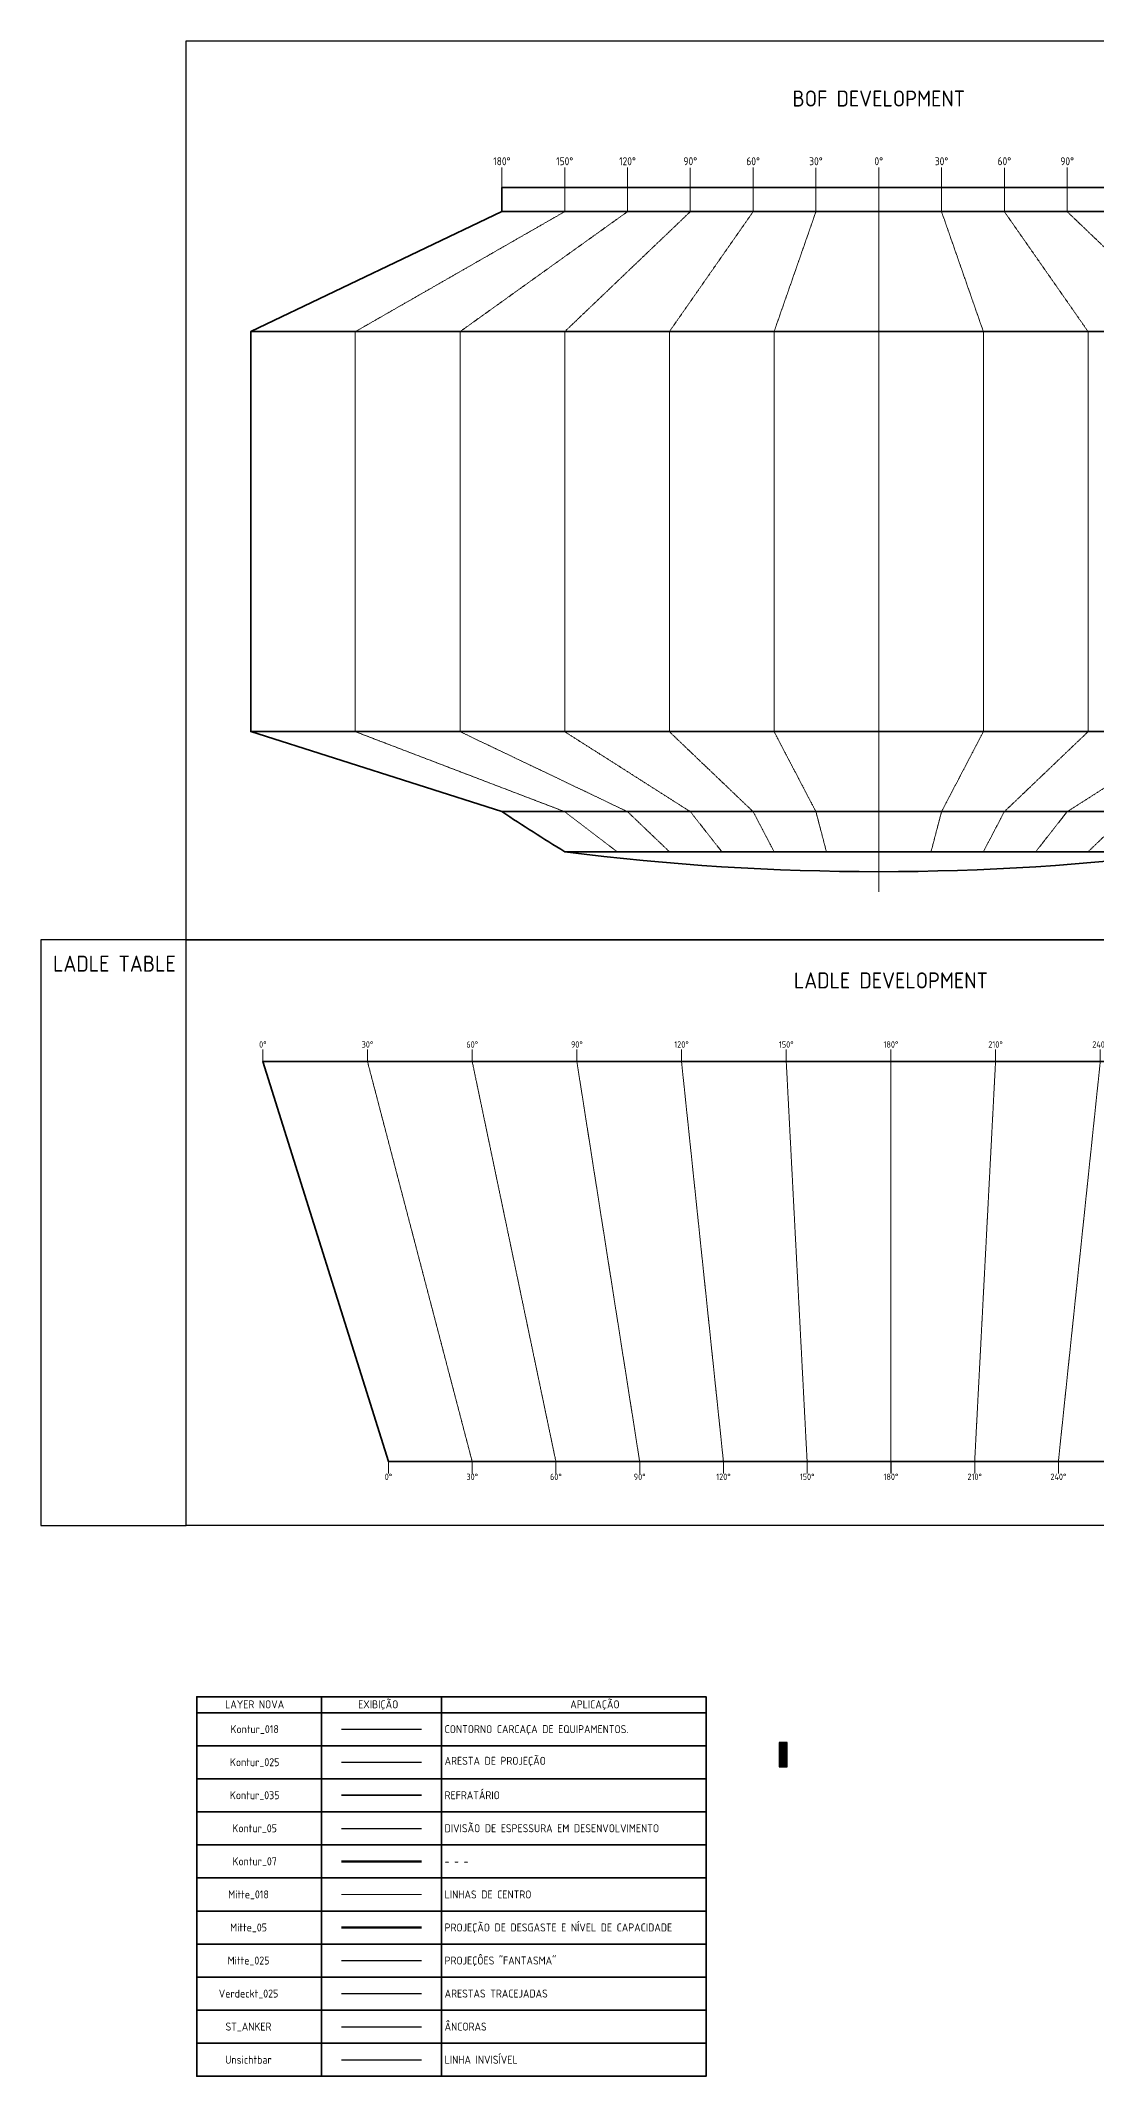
# Model space of a CAD drawing. Header units: millimetres. Extents: x -1950 to 46825, y 0 to 25443.
# Drawn here: x -1950 to 11243, y 0 to 25443 of the extents above; entities that cross this region are included whole.
import ezdxf
from ezdxf.enums import TextEntityAlignment as Align

# ---------------------------------------------------------------- set-up
doc = ezdxf.new("R2010")
doc.units = ezdxf.units.MM
doc.linetypes.add('AM_DIN_F_W050', pattern=[6.25, 4.75, -1.5])
doc.linetypes.add('AM_DIN_G_W050', pattern=[13.75, 9.75, -1.5, 1, -1.5])
for name, color, linetype, lineweight in [('AM_7', 4, 'AM_DIN_G_W050', 25), ('CONT3', 7, 'Continuous', 25), ('Kontur_018', 4, 'Continuous', 25), ('Kontur_025', 3, 'Continuous', 25), ('Kontur_035', 2, 'Continuous', 35), ('Kontur_05', 1, 'Continuous', 25), ('Kontur_07', 7, 'Continuous', 70), ('Mitte_018', 4, 'AM_DIN_G_W050', 18), ('Mitte_025', 3, 'AM_DIN_G_W050', 25), ('Mitte_05', 1, 'AM_DIN_G_W050', 50), ('Verdeckt_025', 3, 'AM_DIN_F_W050', 25)]:
    doc.layers.add(name, color=color, linetype=linetype, lineweight=lineweight)
doc.layers.add('AM_VIEWS', color=1, linetype='Continuous', lineweight=25, plot=False)
doc.layers.add('RESISTAL B75Z', color=7, linetype='Continuous', true_color=0xbfff7f)
for name, color, linetype in [('ST ANKER', 3, 'Continuous'), ('Text_2', 3, 'Continuous'), ('Text_5', 1, 'Continuous')]:
    doc.layers.add(name, color=color, linetype=linetype)
doc.layers.add('Unsichtbar', color=5, linetype='Continuous', plot=False)
doc.styles.add('ISOCP', font='isocp.shx', dxfattribs={"height": 7})

# ---------------------------------------------------------------- blocks, each defined once
blk = doc.blocks.new('*U482')
at = {"layer": 'Kontur_035'}
for p, q in [((-4710, 8250), (4710, 8250)), ((-7850, 6750), (7850, 6750)), ((-7850, 1750), (7850, 1750)), ((-4710, 750), (4710, 750)), ((-3925, 250), (3925, 250))]:
    blk.add_line(p, q, dxfattribs=at)
blk.add_lwpolyline([(4710, 8550), (-4710, 8550), (-4710, 8250), (-7850, 6750), (-7850, 1750), (-4710, 750, 0.009134), (-3925, 250, 0.063694), (3925, 250, 0.009134), (4710, 750), (7850, 1750), (7850, 6750), (4710, 8250)], format="xyb", close=True, dxfattribs=at)
at = {"layer": 'Mitte_018'}
for p, q in [((-4710, 8550), (-4710, 8800)), ((0, -250), (0, 8800)), ((4710, 8550), (4710, 8800))]:
    blk.add_line(p, q, dxfattribs=at)
for points in [[(-3925, 8800), (-3925, 8250), (-6542, 6750), (-6542, 1750), (-3925, 750), (-3271, 250)], [(-3140, 8800), (-3140, 8250), (-5233, 6750), (-5233, 1750), (-3140, 750), (-2617, 250)], [(-1962, 250), (-2355, 750), (-3925, 1750), (-3925, 6750), (-2355, 8250), (-2355, 8800)], [(-1570, 8800), (-1570, 8250), (-2617, 6750), (-2617, 1750), (-1570, 750), (-1308, 250)], [(-654, 250), (-785, 750), (-1308, 1750), (-1308, 6750), (-785, 8250), (-785, 8800)], [(785, 8800), (785, 8250), (1308, 6750), (1308, 1750), (785, 750), (654, 250)], [(1308, 250), (1570, 750), (2617, 1750), (2617, 6750), (1570, 8250), (1570, 8800)], [(2355, 8800), (2355, 8250), (3925, 6750), (3925, 1750), (2355, 750), (1963, 250)], [(2617, 250), (3140, 750), (5233, 1750), (5233, 6750), (3140, 8250), (3140, 8800)], [(3925, 8800), (3925, 8250), (6542, 6750), (6542, 1750), (3925, 750), (3271, 250)]]:
    blk.add_lwpolyline(points, dxfattribs=at)
at = {"layer": 'Text_2', "transparency": 33554687, "style": 'ISOCP', "width": 0.95751}
for s, p in [('180°', (-4710, 8800)), ('150°', (-3925, 8800)), ('120°', (-3140, 8800)), ('90°', (-2355, 8800)), ('60°', (-1570, 8800)), ('30°', (-785, 8800)), ('0°', (0, 8800)), ('30°', (785, 8800)), ('60°', (1570, 8800)), ('90°', (2355, 8800)), ('120°', (3140, 8800)), ('150°', (3925, 8800)), ('180°', (4710, 8800))]:
    blk.add_text(s, height=100, dxfattribs=at).set_placement(p, align=Align.BOTTOM_CENTER)
blk = doc.blocks.new('*U480')
at = {"layer": 'AM_7'}
blk.add_line((0, 0), (0, -150), dxfattribs=at)
at = {"layer": 'Kontur_035'}
blk.add_lwpolyline([(6280, 0), (-6280, 0), (-7850, 5000), (7850, 5000)], close=True, dxfattribs=at)
at = {"layer": 'Mitte_018'}
for p, q in [((-7850, 5000), (-7850, 5150)), ((0, -150), (0, 5150)), ((7850, 5000), (7850, 5150)), ((-6280, 0), (-6280, -150)), ((6280, 0), (6280, -150))]:
    blk.add_line(p, q, dxfattribs=at)
for points in [[(-5233, -150), (-5233, 0), (-6542, 5000), (-6542, 5150)], [(-4187, -150), (-4187, 0), (-5233, 5000), (-5233, 5150)], [(-3140, -150), (-3140, 0), (-3925, 5000), (-3925, 5150)], [(-2093, -150), (-2093, 0), (-2617, 5000), (-2617, 5150)], [(-1047, -150), (-1047, 0), (-1308, 5000), (-1308, 5150)], [(1047, -150), (1047, 0), (1308, 5000), (1308, 5150)], [(2093, -150), (2093, 0), (2617, 5000), (2617, 5150)], [(3140, -150), (3140, 0), (3925, 5000), (3925, 5150)], [(4187, -150), (4187, 0), (5233, 5000), (5233, 5150)], [(5233, -150), (5233, 0), (6542, 5000), (6542, 5150)]]:
    blk.add_lwpolyline(points, dxfattribs=at)
at = {"layer": 'Text_2', "style": 'ISOCP'}
for s, p in [('0%%D', (-7850, 5150)), ('30%%D', (-6542, 5150)), ('60%%D', (-5233, 5150)), ('90%%D', (-3925, 5150)), ('120%%D', (-2617, 5150)), ('150%%D', (-1308, 5150)), ('180%%D', (0, 5150)), ('210%%D', (1308, 5150)), ('240%%D', (2617, 5150)), ('270%%D', (3925, 5150)), ('300%%D', (5233, 5150)), ('330%%D', (6542, 5150)), ('0%%D', (7850, 5150))]:
    blk.add_text(s, height=80, dxfattribs=at).set_placement(p, align=Align.BOTTOM_CENTER)
for s, p in [('0%%D', (-6280, -150)), ('30%%D', (-5233, -150)), ('60%%D', (-4187, -150)), ('90%%D', (-3140, -150)), ('120%%D', (-2093, -150)), ('150%%D', (-1047, -150)), ('180%%D', (0, -150)), ('210%%D', (1047, -150)), ('240%%D', (2093, -150)), ('270%%D', (3140, -150)), ('300%%D', (4187, -150)), ('330%%D', (5233, -150)), ('0%%D', (6280, -150))]:
    blk.add_text(s, height=80, dxfattribs=at).set_placement(p, align=Align.TOP_CENTER)
blk = doc.blocks.new('*U620')
h = blk.add_hatch(color=256)
h.dxf.hatch_style = 1
h.paths.add_polyline_path([(100, 304), (0, 304), (0, 0), (100, 0)])
at = {"layer": 'Kontur_025'}
blk.add_lwpolyline([(0, 304), (0, 0), (100, 0), (100, 304)], close=True, dxfattribs=at)

msp = doc.modelspace()

# ---------------------------------------------------------------- linework, layer by layer
at = {"layer": 'AM_VIEWS'}
for points in [[(-133, 25443), (17225, 25443), (17225, 14206), (-133, 14206)], [(-133, 14206), (-1950, 14206), (-1950, 6886), (-133, 6886)], [(-133, 14206), (17225, 14206), (17225, 6886), (-133, 6886)]]:
    msp.add_lwpolyline(points, close=True, dxfattribs=at)
at = {"layer": 'Kontur_018'}
msp.add_line((1809, 4339), (2809, 4339), dxfattribs=at)
at = {"layer": 'Kontur_025'}
msp.add_line((1809, 3925), (2809, 3925), dxfattribs=at)
at = {"layer": 'Kontur_035'}
for p, q in [((1559, 4545), (1559, 4745)), ((3059, 4545), (3059, 4745)), ((1559, 4545), (1559, 4132)), ((3059, 4545), (3059, 4132)), ((1559, 4132), (1559, 3719)), ((3059, 4132), (3059, 3719)), ((1559, 3719), (1559, 3306)), ((3059, 3719), (3059, 3306)), ((1809, 3512), (2809, 3512)), ((1559, 3306), (1559, 2892)), ((1559, 3306), (1559, 2892)), ((3059, 3306), (3059, 2892)), ((3059, 3306), (3059, 2892)), ((1559, 2892), (1559, 2479)), ((3059, 2892), (3059, 2479)), ((1559, 2479), (1559, 2066)), ((3059, 2479), (3059, 2066)), ((1559, 2066), (1559, 1653)), ((1559, 2066), (1559, 1653)), ((3059, 2066), (3059, 1653)), ((3059, 2066), (3059, 1653)), ((1559, 1653), (1559, 1240)), ((3059, 1653), (3059, 1240)), ((1559, 1240), (1559, 826)), ((3059, 1240), (3059, 826)), ((1559, 826), (1559, 413)), ((3059, 826), (3059, 413)), ((1559, 413), (1559, 0)), ((3059, 413), (3059, 0))]:
    msp.add_line(p, q, dxfattribs=at)
for points in [[(0, 4545), (6366, 4545), (6366, 4745), (0, 4745)], [(0, 4545), (6366, 4545), (6366, 4132), (0, 4132)], [(0, 4132), (6366, 4132), (6366, 3719), (0, 3719)], [(0, 3719), (6366, 3719), (6366, 3306), (0, 3306)], [(0, 3306), (6366, 3306), (6366, 2892), (0, 2892)], [(0, 2892), (6366, 2892), (6366, 2479), (0, 2479)], [(0, 2479), (6366, 2479), (6366, 2066), (0, 2066)], [(0, 2066), (6366, 2066), (6366, 1653), (0, 1653)], [(0, 1653), (6366, 1653), (6366, 1240), (0, 1240)], [(0, 1240), (6366, 1240), (6366, 826), (0, 826)], [(0, 826), (6366, 826), (6366, 413), (0, 413)], [(0, 413), (6366, 413), (6366, 0), (0, 0)]]:
    msp.add_lwpolyline(points, close=True, dxfattribs=at)
at = {"layer": 'Kontur_05'}
msp.add_line((1809, 3099), (2809, 3099), dxfattribs=at)
at = {"layer": 'Kontur_07'}
msp.add_line((1809, 2686), (2809, 2686), dxfattribs=at)
at = {"layer": 'Mitte_018'}
msp.add_line((1809, 2273), (2809, 2273), dxfattribs=at)
at = {"layer": 'Mitte_025'}
msp.add_line((1809, 1446), (2809, 1446), dxfattribs=at)
at = {"layer": 'Mitte_05'}
msp.add_line((1809, 1859), (2809, 1859), dxfattribs=at)
at = {"layer": 'ST ANKER'}
msp.add_line((1809, 620), (2809, 620), dxfattribs=at)
at = {"layer": 'Unsichtbar'}
msp.add_line((1809, 207), (2809, 207), dxfattribs=at)
at = {"layer": 'Verdeckt_025'}
msp.add_line((1809, 1033), (2809, 1033), dxfattribs=at)
msp.add_line((1809, 1033), (2809, 1033), dxfattribs=at)

# ---------------------------------------------------------------- block references
at = {"layer": 'CONT3'}
for name, p in [('*U482', (8524, 15057)), ('*U480', (8676, 7683))]:
    msp.add_blockref(name, p, dxfattribs=at)
at = {"layer": 'RESISTAL B75Z'}
msp.add_blockref('*U620', (7279, 3869), dxfattribs=at)

# ---------------------------------------------------------------- texts
at = {"layer": 'Text_5', "style": 'ISOCP'}
for s, height, p in [('BOF DEVELOPMENT', 200, (8524, 24721)), ('LADLE TABLE', 200, (-1029, 13907)), ('LADLE DEVELOPMENT', 200, (8676, 13698)), ('LAYER NOVA', 100, (724, 4649)), ('EXIBIÇÃO', 100, (2268, 4649)), ('APLICAÇÃO', 100, (4977, 4649)), ('Kontur_018', 100, (724, 4339)), ('Kontur_025', 100, (724, 3926)), ('Kontur_035', 100, (724, 3513)), ('Kontur_05', 100, (724, 3100)), ('Kontur_07', 100, (724, 2687)), ('Mitte_018', 100, (647, 2273)), ('Mitte_05', 100, (647, 1860)), ('Mitte_025', 100, (647, 1447)), ('Verdeckt_025', 100, (647, 1034)), ('ST_ANKER', 100, (647, 621)), ('Unsichtbar', 100, (647, 207))]:
    msp.add_text(s, height=height, dxfattribs=at).set_placement(p, align=Align.MIDDLE_CENTER)
for s, p in [('CONTORNO CARCAÇA DE EQUIPAMENTOS.', (3098, 4339)), ('ARESTA DE PROJEÇÃO', (3098, 3943)), ('REFRATÁRIO', (3098, 3513)), ('DIVISÃO DE ESPESSURA EM DESENVOLVIMENTO', (3098, 3100)), ('- - - ', (3098, 2687)), ('LINHAS DE CENTRO', (3098, 2273)), ('PROJEÇÃO DE DESGASTE E NÍVEL DE CAPACIDADE', (3098, 1860)), ('PROJEÇÔES "FANTASMA"', (3098, 1447)), ('ARESTAS TRACEJADAS', (3098, 1034)), ('ÂNCORAS', (3098, 621)), ('LINHA INVISÍVEL', (3098, 207))]:
    msp.add_text(s, height=100, dxfattribs=at).set_placement(p, align=Align.MIDDLE_LEFT)

doc.saveas('drawing.dxf')
